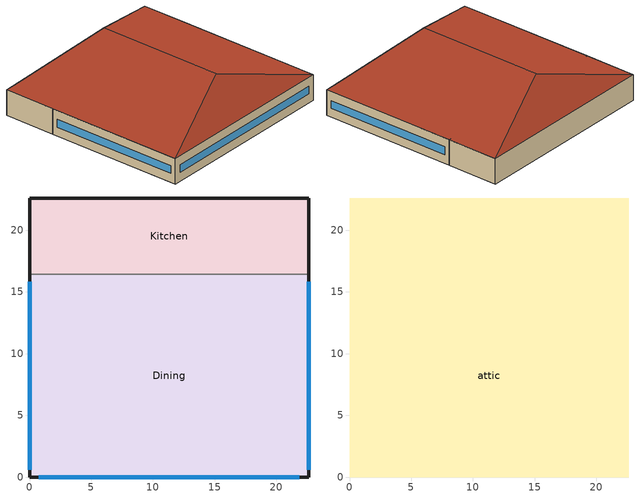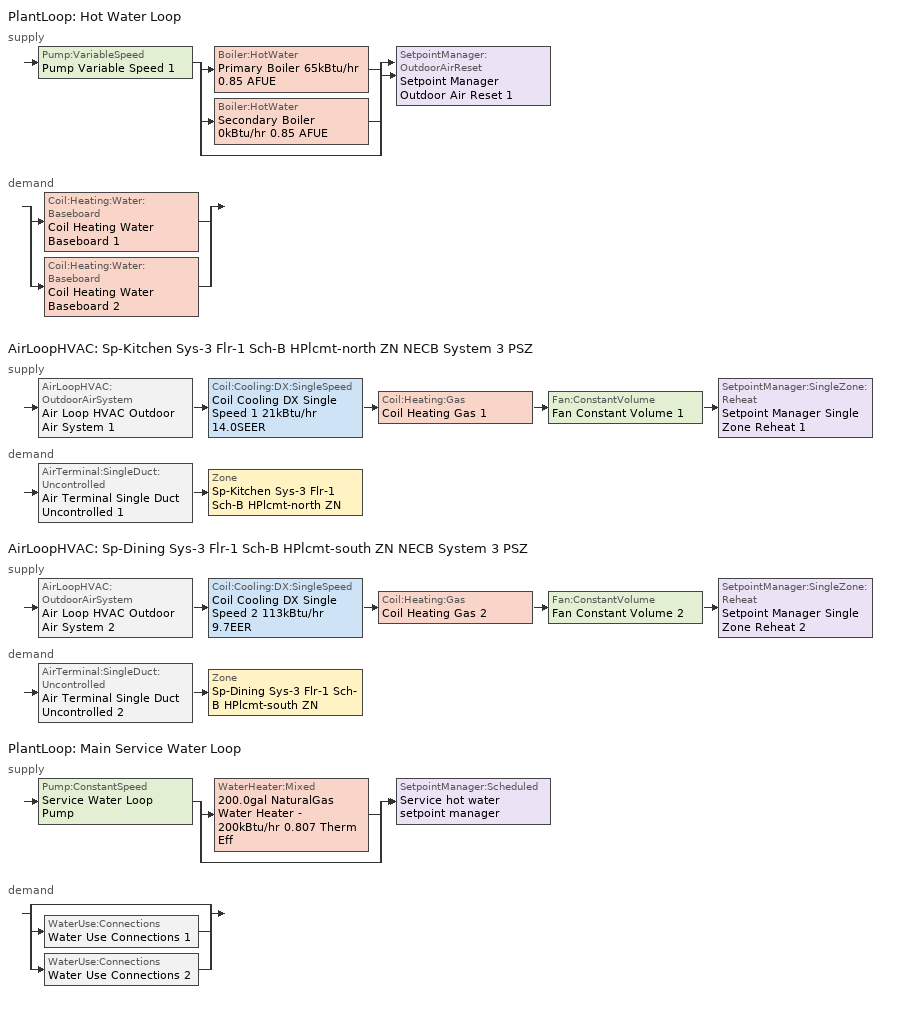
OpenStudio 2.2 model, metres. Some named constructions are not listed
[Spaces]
Kitchen
 floor ground: 22.61,22.61 22.61,16.44 0,16.44 0,22.61 z0
 wall outside: 22.61,16.44 22.61,22.61 0,22.61 0,16.44 z0:3.05
 wall to Dining: 0,16.44 22.61,16.44 z0:3.05
Dining
 floor ground: 22.61,16.44 22.61,0 0,0 0,16.44 z0
 wall outside: 0,16.44 0,0 22.61,0 22.61,16.44 z0:3.05
 window: 0,15.84 0,0.6 / 22.61,0.6 22.61,15.84 / 0.75,0 21.86,0 z1.07:1.98
attic
 floor to Dining: 22.61,16.44 22.61,0 0,0 0,16.44 z3.05
 floor to Kitchen: 22.61,22.61 22.61,16.44 0,16.44 0,22.61 z3.05
 roof outside: 11.3,18.84,6.82 22.61,22.61,3.05 0,22.61,3.05; 11.3,3.77,6.82 0,0,3.05 22.61,0,3.05; 11.3,18.84,6.82 0,22.61,3.05 0,0,3.05 11.3,3.77,6.82; 11.3,3.77,6.82 22.61,0,3.05 22.61,22.61,3.05 11.3,18.84,6.82
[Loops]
PlantLoop 'Hot Water Loop'
 supply: Pump:VariableSpeed 'Pump Variable Speed 1' > split
  | Boiler:HotWater 'Primary Boiler 65kBtu/hr 0.85 AFUE'
  | Boiler:HotWater 'Secondary Boiler 0kBtu/hr 0.85 AFUE'
  | bypass
  join > SetpointManager:OutdoorAirReset 'Setpoint Manager Outdoor Air Reset 1'
 demand: split
  | Coil:Heating:Water:Baseboard 'Coil Heating Water Baseboard 1'
  | Coil:Heating:Water:Baseboard 'Coil Heating Water Baseboard 2'
AirLoopHVAC 'Sp-Kitchen Sys-3 Flr-1 Sch-B HPlcmt-north ZN NECB System 3 PSZ'
 supply: AirLoopHVAC:OutdoorAirSystem 'Air Loop HVAC Outdoor Air System 1' > Coil:Cooling:DX:SingleSpeed 'Coil Cooling DX Single Speed 1 21kBtu/hr 14.0SEER' > Coil:Heating:Gas 'Coil Heating Gas 1' > Fan:ConstantVolume 'Fan Constant Volume 1' > SetpointManager:SingleZone:Reheat 'Setpoint Manager Single Zone Reheat 1'
 demand: AirTerminal:SingleDuct:Uncontrolled 'Air Terminal Single Duct Uncontrolled 1' > Zone 'Sp-Kitchen Sys-3 Flr-1 Sch-B HPlcmt-north ZN'
AirLoopHVAC 'Sp-Dining Sys-3 Flr-1 Sch-B HPlcmt-south ZN NECB System 3 PSZ'
 supply: AirLoopHVAC:OutdoorAirSystem 'Air Loop HVAC Outdoor Air System 2' > Coil:Cooling:DX:SingleSpeed 'Coil Cooling DX Single Speed 2 113kBtu/hr 9.7EER' > Coil:Heating:Gas 'Coil Heating Gas 2' > Fan:ConstantVolume 'Fan Constant Volume 2' > SetpointManager:SingleZone:Reheat 'Setpoint Manager Single Zone Reheat 2'
 demand: AirTerminal:SingleDuct:Uncontrolled 'Air Terminal Single Duct Uncontrolled 2' > Zone 'Sp-Dining Sys-3 Flr-1 Sch-B HPlcmt-south ZN'
PlantLoop 'Main Service Water Loop'
 supply: Pump:ConstantSpeed 'Service Water Loop Pump' > split
  | WaterHeater:Mixed '200.0gal NaturalGas Water Heater - 200kBtu/hr 0.807 Therm Eff'
  | bypass
  join > SetpointManager:Scheduled 'Service hot water setpoint manager'
 demand: split
  | bypass
  | WaterUse:Connections 'Water Use Connections 1'
  | WaterUse:Connections 'Water Use Connections 2'
[Site]
Ottawa Int'l_ON_CAN: Latitude {deg}=45.32; Longitude {deg}=-75.67; Time Zone {hr}=-5; Elevation {m}=114; Terrain=City
[Building]
NECB 2011-FullServiceRestaurant-NECB HDD Method-CAN_ON_Ottawa.716280_CWEC.epw created: 2017-07-20 12:23:03 +0000: North Axis {deg}=0; Default Construction Set=NECB 2011 - FullSrvRest - NECB HDD Method at climate 6 adj exterior wall insulation adj roof insulation; Standards Number of Stories=2; Standards Number of Above Ground Stories=2; Standards Building Type=FullServiceRestaurant
[Site:WaterMainsTemperature]
Calculation Method=Correlation; Annual Average Outdoor Air Temperature {C}=5.66667; Maximum Difference In Monthly Average Outdoor Air Temperatures {deltaC}=31.8
[Site:GroundTemperature:BuildingSurface]
19.527, 19.502, 19.536, 19.598, 20.002, 21.64, 22.225, 22.375, 21.449, 20.121, 19.802, 19.633
[SizingPeriod:DesignDay] Barometric Pressure {Pa}=99963; Sky Clearness=0; Rain Indicator=0; Snow Indicator=0; Day of Month=21; Daylight Saving Time Indicator=0; Humidity Indicating Type=Wetbulb; Dry-Bulb Temperature Range Modifier Type=DefaultMultipliers
Name | Maximum Dry-Bulb Temperature {C} | Daily Dry-Bulb Temperature Range {deltaC} | Humidity Indicating Conditions at Maximum Dry-Bulb | Wind Speed {m/s} | Wind Direction {deg} | Month | Day Type | Solar Model Indicator | ASHRAE Taub | ASHRAE Taud
Ottawa Int'l Ann Clg .4% Condns DB=>MWB | 30.6 | 10.1 | 21.6 | 4.3 | 220 | 7 | SummerDesignDay | ASHRAETau | 0.444 | 2.05
Ottawa Int'l Ann Clg .4% Condns WB=>MDB | 28.2 | 10.1 | 23.1 | 4.3 | 220 | 7 | SummerDesignDay | ASHRAETau | 0.444 | 2.05
Ottawa Int'l Ann Htg 99.6% Condns DB | -24.5 | 0 | -24.5 | 3.6 | 290 | 1 | WinterDesignDay | ASHRAEClearSky
[Material:NoMass]
CP02 CARPET PAD: Roughness=VeryRough; Thermal Resistance {m2-K/W}=0.21648; Thermal Absorptance=0.9; Solar Absorptance=0.7; Visible Absorptance=0.8
[Material]
Name | Roughness | Thickness {m} | Conductivity {W/m-K} | Density {kg/m3} | Specific Heat {J/kg-K} | Thermal Absorptance | Solar Absorptance | Visible Absorptance
100mm Normalweight concrete floor | MediumSmooth | 0.1016 | 2.31 | 2322 | 832
G01 13mm gypsum board | Smooth | 0.0127 | 0.16 | 800 | 1090 | 0.9 | 0.7 | 0.5
G05 25mm wood | MediumSmooth | 0.0254 | 0.15 | 608 | 1630 | 0.9 | 0.5 | 0.5
[Construction]
Typical Interior Floor: 100mm Normalweight concrete floor, CP02 CARPET PAD
Typical Interior Wall: G01 13mm gypsum board, G01 13mm gypsum board
Typical Interior Ceiling: CP02 CARPET PAD, 100mm Normalweight concrete floor
Typical Interior Window: Clear 3mm
Typical Interior Door; Typical Interior Partition: G05 25mm wood
Customized Fenestration: cond=0.220 tvis=0.220 tsol=0.232: Customized Fenestration:: cond=0.220 tvis=0.220 tsol=0.232
Customized Fenestration: cond=0.220 tvis=0.441 tsol=0.279: Customized Fenestration:: cond=0.220 tvis=0.441 tsol=0.279
Customized Fenestration: cond=0.220 tvis=0.294 tsol=0.332: Customized Fenestration:: cond=0.220 tvis=0.294 tsol=0.332
Customized Fenestration: cond=0.220 tvis=0.898 tsol=0.837: Customized Fenestration:: cond=0.220 tvis=0.898 tsol=0.837
[DefaultConstructionSet] Default Interior Surface Constructions=Default Surface Constructions 2; Default Ground Contact Surface Constructions=NECB 2011 - FullSrvRest - NECB HDD Method at climate 7; Default Exterior SubSurface Constructions=NECB 2011 - FullSrvRest - NECB HDD Method at climate 6; Default Interior SubSurface Constructions=Default Sub Surface Constructions 2; Interior Partition Construction=Typical Interior Partition
Name | Default Exterior Surface Constructions
NECB 2011 - FullSrvRest - NECB HDD Method at climate 6 | NECB 2011 - FullSrvRest - NECB HDD Method at climate 6
NECB 2011 - FullSrvRest - NECB HDD Method at climate 6 adj exterior wall insulation adj roof insulation | NECB 2011 - FullSrvRest - NECB HDD Method at climate 6 adj exterior wall insulation adj roof insulation
[DefaultSurfaceConstructions]
Name | Floor Construction | Wall Construction | Roof Ceiling Construction
Default Surface Constructions 2 | Typical Interior Floor | Typical Interior Wall | Typical Interior Ceiling
NECB 2011 - FullSrvRest - NECB HDD Method at climate 6 | Customized opaque construction {39ee90f0-b8df-4ad8-8df8-949642e33866} to conductance of 0.183 | Customized opaque construction {eb811202-313b-41aa-99c2-c7f14e6ca3be} to conductance of 0.247 | Customized opaque construction {2a8d20e6-d6ad-4b4c-a461-cf86cadce2eb} to conductance of 0.183
NECB 2011 - FullSrvRest - NECB HDD Method at climate 7 | Customized opaque construction {dc4836d9-0b4a-49fc-a924-232a1d4ceb76} to conductance of 0.757 | Customized opaque construction {dc4836d9-0b4a-49fc-a924-232a1d4ceb76} to conductance of 0.284 | Customized opaque construction {dc4836d9-0b4a-49fc-a924-232a1d4ceb76} to conductance of 0.284
NECB 2011 - FullSrvRest - NECB HDD Method at climate 6 adj exterior wall insulation adj roof insulation | Customized opaque construction {39ee90f0-b8df-4ad8-8df8-949642e33866} to conductance of 0.183 | Customized opaque construction {eb811202-313b-41aa-99c2-c7f14e6ca3be} to conductance of 0.247 adj exterior wall insulation | Customized opaque construction {2a8d20e6-d6ad-4b4c-a461-cf86cadce2eb} to conductance of 0.183 adj roof insulation
[DefaultSubSurfaceConstructions]
Name | Fixed Window Construction | Operable Window Construction | Door Construction | Glass Door Construction | Overhead Door Construction | Skylight Construction | Tubular Daylight Dome Construction | Tubular Daylight Diffuser Construction
Default Sub Surface Constructions 2 | Typical Interior Window | Typical Interior Window | Typical Interior Door
NECB 2011 - FullSrvRest - NECB HDD Method at climate 6 | Customized Fenestration: cond=0.220 tvis=0.220 tsol=0.232 | Customized Fenestration: cond=0.220 tvis=0.220 tsol=0.232 | Customized opaque construction {41167e7f-bf4a-4601-8365-cc8391ad0274} to conductance of 2.2 | Customized Fenestration: cond=0.220 tvis=0.441 tsol=0.279 | Customized opaque construction {a8e9bd27-dda5-4804-a5f1-9b432085b7dc} to conductance of 2.2 | Customized Fenestration: cond=0.220 tvis=0.294 tsol=0.332 | Customized Fenestration: cond=0.220 tvis=0.898 tsol=0.837 | Customized Fenestration: cond=0.220 tvis=0.898 tsol=0.837
[WindowMaterial:Glazing]
Clear 3mm: Optical Data Type=SpectralAverage; Thickness {m}=0.003; Solar Transmittance at Normal Incidence=0.837; Front Side Solar Reflectance at Normal Incidence=0.075; Back Side Solar Reflectance at Normal Incidence=0.075; Visible Transmittance at Normal Incidence=0.898; Front Side Visible Reflectance at Normal Incidence=0.081; Back Side Visible Reflectance at Normal Incidence=0.081; Infrared Transmittance at Normal Incidence=0; Front Side Infrared Hemispherical Emissivity=0.84; Back Side Infrared Hemispherical Emissivity=0.84; Conductivity {W/m-K}=0.9; Dirt Correction Factor for Solar and Visible Transmittance=1; Solar Diffusing=No
[WindowMaterial:SimpleGlazingSystem] U-Factor {W/m2-K}=2.2; Solar Heat Gain Coefficient=0.6; Visible Transmittance=0.21
Customized Fenestration:: cond=0.220 tvis=0.220 tsol=0.232; Customized Fenestration:: cond=0.220 tvis=0.441 tsol=0.279; Customized Fenestration:: cond=0.220 tvis=0.294 tsol=0.332; Customized Fenestration:: cond=0.220 tvis=0.898 tsol=0.837
[Space]
Name | Space Type | Building Story | Thermal Zone | Part of Total Floor Area
Kitchen | Space Function Food preparation | Building Story 1 | Sp-Kitchen Sys-3 Flr-1 Sch-B HPlcmt-north ZN | Yes
Dining | Space Function Dining - family space | Building Story 1 | Sp-Dining Sys-3 Flr-1 Sch-B HPlcmt-south ZN | Yes
attic | Space Function - undefined - | Building Story 2 | Sp-attic Sys-0 Flr-2 Sch-- undefined - HPlcmt-core ZN | No
[BuildingStory]
Name | Nominal Z Coordinate {m}
Building Story 1 | 0
Building Story 2 | 3.0488
[SpaceType] Standards Building Type=Space Function
Name | Default Schedule Set | Design Specification Outdoor Air Object | Standards Space Type
Space Function - undefined - | Space Function - undefined - Schedule Set | Space Function - undefined - Ventilation (100.0 percent reduction) | - undefined -
Space Function Dining - family space | Space Function Dining - family space Schedule Set | Space Function Dining - family space Ventilation (100.0 percent reduction) | Dining - family space
Space Function Food preparation | Space Function Food preparation Schedule Set | Space Function Food preparation Ventilation (100.0 percent reduction) | Food preparation
[DesignSpecification:OutdoorAir] Outdoor Air Flow per Person {m3/s-person}=0; Outdoor Air Flow Rate {m3/s}=0; Outdoor Air Flow Air Changes per Hour {1/hr}=0
Name | Outdoor Air Flow per Floor Area {m3/s-m2} | Outdoor Air Method
Space Function - undefined - Ventilation (100.0 percent reduction) | 0
Space Function Dining - family space Ventilation (100.0 percent reduction) | 0 | Sum
Space Function Food preparation Ventilation (100.0 percent reduction) | 0.0013716 | Sum
[DefaultScheduleSet] Infiltration Schedule=Always On
Name | Number of People Schedule | People Activity Level Schedule | Lighting Schedule | Electric Equipment Schedule
Space Function - undefined - Schedule Set
Space Function Dining - family space Schedule Set; Space Function Food preparation Schedule Set | NECB-B-Occupancy | NECB-Activity | NECB-B-Lighting | NECB-B-Electric-Equipment
[ThermostatSetpoint:DualSetpoint]
Name | Heating Setpoint Temperature Schedule | Cooling Setpoint Temperature Schedule
Space Function - undefined - Thermostat 2
Space Function Food preparation Thermostat 2; Space Function Dining - family space Thermostat 2 | NECB-B-Thermostat Setpoint-Heating | NECB-B-Thermostat Setpoint-Cooling
[People:Definition] Number of People Calculation Method=People/Area; Fraction Radiant=0.3
Name | People per Space Floor Area {person/m2}
Space Function Dining - family space People Definition | 0.0999967
Space Function Food preparation People Definition | 0.0500522
[People] Work Efficiency Schedule=Work Efficiency Schedule; Clothing Insulation Schedule=Clothing Schedule; Air Velocity Schedule=Air Velocity Schedule
Name | People Definition | Space or SpaceType
Space Function Dining - family space People | Space Function Dining - family space People Definition | Space Function Dining - family space
Space Function Food preparation People | Space Function Food preparation People Definition | Space Function Food preparation
[Lights:Definition] Design Level Calculation Method=Watts/Area; Fraction Radiant=0.5; Fraction Visible=0.2
Name | Watts per Space Floor Area {W/m2}
Space Function Dining - family space Lights Definition - 40.0 percent reduction | 5.75995
Space Function Food preparation Lights Definition - 40.0 percent reduction | 6.41995
[Lights]
Name | Lights Definition | Space or SpaceType
Space Function Dining - family space Lights 40.0 percent reduction | Space Function Dining - family space Lights Definition - 40.0 percent reduction | Space Function Dining - family space
Space Function Food preparation Lights 40.0 percent reduction | Space Function Food preparation Lights Definition - 40.0 percent reduction | Space Function Food preparation
[ElectricEquipment:Definition] Design Level Calculation Method=Watts/Area; Watts per Space Floor Area {W/m2}=0; Fraction Radiant=0.5
Space Function Dining - family space Elec Equip Definition - 100.0 percent reduction; Space Function Food preparation Elec Equip Definition - 100.0 percent reduction
[ElectricEquipment]
Name | Electric Equipment Definition | Space or SpaceType
Space Function Dining - family space Elec Equip 100.0 percent reduction | Space Function Dining - family space Elec Equip Definition - 100.0 percent reduction | Space Function Dining - family space
Space Function Food preparation Elec Equip 100.0 percent reduction | Space Function Food preparation Elec Equip Definition - 100.0 percent reduction | Space Function Food preparation
[SpaceInfiltration:DesignFlowRate] Schedule=Always On Discrete; Design Flow Rate Calculation Method=Flow/ExteriorArea; Flow per Exterior Surface Area {m3/s-m2}=5e-05; Constant Term Coefficient=1; Temperature Term Coefficient=0; Velocity Term Coefficient=0; Velocity Squared Term Coefficient=0
Name | Space or SpaceType
attic Infiltration 80.0 percent reduction | attic
Dining Infiltration 80.0 percent reduction | Dining
Kitchen Infiltration 80.0 percent reduction | Kitchen
[ThermalZone] Use Ideal Air Loads=No
Name | Thermostat
Sp-attic Sys-0 Flr-2 Sch-- undefined - HPlcmt-core ZN | Space Function - undefined - Thermostat 2
Sp-Kitchen Sys-3 Flr-1 Sch-B HPlcmt-north ZN | Space Function Food preparation Thermostat 2
Sp-Dining Sys-3 Flr-1 Sch-B HPlcmt-south ZN | Space Function Dining - family space Thermostat 2
[Sizing:Zone] Zone Cooling Design Supply Air Temperature Input Method=SupplyAirTemperature; Zone Cooling Design Supply Air Temperature Difference {deltaC}=11.11; Zone Heating Design Supply Air Temperature Input Method=SupplyAirTemperature; Zone Heating Design Supply Air Temperature Difference {deltaC}=11.11; Zone Cooling Design Supply Air Humidity Ratio {kg-H2O/kg-air}=0.0085; Zone Heating Design Supply Air Humidity Ratio {kg-H2O/kg-air}=0.008; Cooling Design Air Flow Method=DesignDay; Heating Design Air Flow Method=DesignDay; Account for Dedicated Outdoor Air System=No; Dedicated Outdoor Air System Control Strategy=NeutralSupplyAir; Dedicated Outdoor Air Low Setpoint Temperature for Design {C}=autosize; Dedicated Outdoor Air High Setpoint Temperature for Design {C}=autosize
Name | Zone Cooling Design Supply Air Temperature {C} | Zone Heating Design Supply Air Temperature {C} | Zone Heating Sizing Factor | Zone Cooling Sizing Factor
Sp-attic Sys-0 Flr-2 Sch-- undefined - HPlcmt-core ZN | 14 | 40
Sp-Kitchen Sys-3 Flr-1 Sch-B HPlcmt-north ZN; Sp-Dining Sys-3 Flr-1 Sch-B HPlcmt-south ZN | 13 | 43 | 1.3 | 1.1
[Zone equipment]
Sp-Kitchen Sys-3 Flr-1 Sch-B HPlcmt-north ZN: Air Terminal Single Duct Uncontrolled 1, Zone HVAC Baseboard Convective Water 1
Sp-Dining Sys-3 Flr-1 Sch-B HPlcmt-south ZN: Air Terminal Single Duct Uncontrolled 2, Zone HVAC Baseboard Convective Water 2
[PlantLoop] Glycol Concentration=0; Plant Loop Volume {m3}=Autocalculate; Load Distribution Scheme=Optimal
Name | Fluid Type | Maximum Loop Temperature {C} | Minimum Loop Temperature {C}
Hot Water Loop | Water
Main Service Water Loop |  | 60 | 10
[Sizing:Plant] Loop Type=Heating; Sizing Option=NonCoincident; Zone Timesteps in Averaging Window=1; Coincident Sizing Factor Mode=None
Name | Design Loop Exit Temperature {C} | Loop Design Temperature Difference {deltaC}
Hot Water Loop | 82 | 16
Main Service Water Loop | 60 | 5
[Pump:VariableSpeed]
Pump Variable Speed 1: Motor Efficiency=0.855; Pump Control Type=Intermittent
[Boiler:HotWater] Fuel Type=NaturalGas; Nominal Thermal Efficiency=0.85; Water Outlet Upper Temperature Limit {C}=99; Boiler Flow Mode=ConstantFlow; Parasitic Electric Load {W}=0; Sizing Factor=1
Name | Nominal Capacity {W} | Normalized Boiler Efficiency Curve
Primary Boiler 65kBtu/hr 0.85 AFUE | 18964 | BOILER-EFFFPLR-NECB2011
Secondary Boiler 0kBtu/hr 0.85 AFUE | 0.001 | BOILER-EFFFPLR-NECB2011 1
[SetpointManager:OutdoorAirReset]
Setpoint Manager Outdoor Air Reset 1: Control Variable=Temperature; Setpoint at Outdoor Low Temperature {C}=82; Outdoor Low Temperature {C}=-16; Setpoint at Outdoor High Temperature {C}=60; Outdoor High Temperature {C}=0
[AirLoopHVAC] Design Supply Air Flow Rate {m3/s}=AutoSize
Name | Availability Schedule | Availability Manager
Sp-Kitchen Sys-3 Flr-1 Sch-B HPlcmt-north ZN NECB System 3 PSZ | Always On Discrete
Sp-Dining Sys-3 Flr-1 Sch-B HPlcmt-south ZN NECB System 3 PSZ | Sp-Dining Sys-3 Flr-1 Sch-B HPlcmt-south ZN NECB System 3 PSZ Occ Sch | Availability Manager Night Cycle 1
[Sizing:System] Type of Load to Size On=Sensible; Design Outdoor Air Flow Rate {m3/s}=Autosize; Minimum System Air Flow Ratio=1; Preheat Design Temperature {C}=7; Preheat Design Humidity Ratio {kg-H2O/kg-Air}=0.008; Precool Design Temperature {C}=13; Precool Design Humidity Ratio {kg-H2O/kg-Air}=0.008; Central Cooling Design Supply Air Temperature {C}=13; Central Heating Design Supply Air Temperature {C}=43; Sizing Option=NonCoincident; 100% Outdoor Air in Cooling=No; 100% Outdoor Air in Heating=No; Central Cooling Design Supply Air Humidity Ratio {kg-H2O/kg-Air}=0.0085; Central Heating Design Supply Air Humidity Ratio {kg-H2O/kg-Air}=0.008; Cooling Design Air Flow Method=DesignDay; Cooling Design Air Flow Rate {m3/s}=0; Heating Design Air Flow Method=DesignDay; Heating Design Air Flow Rate {m3/s}=0; System Outdoor Air Method=ZoneSum; Zone Maximum Outdoor Air Fraction=1; Cooling Supply Air Flow Rate Per Floor Area {m3/s-m2}=0.00996765; Cooling Fraction of Autosized Cooling Supply Air Flow Rate=1; Cooling Supply Air Flow Rate Per Unit Cooling Capacity {m3/s-W}=3.94755e-05; Heating Supply Air Flow Rate Per Floor Area {m3/s-m2}=0.00996765; Heating Fraction of Autosized Heating Supply Air Flow Rate=1; Heating Fraction of Autosized Cooling Supply Air Flow Rate=1; Heating Supply Air Flow Rate Per Unit Heating Capacity {m3/s-W}=3.15882e-05; Cooling Design Capacity Method=CoolingDesignCapacity; Cooling Design Capacity {W}=autosize; Cooling Design Capacity Per Floor Area {W/m2}=234.7; Fraction of Autosized Cooling Design Capacity=1; Heating Design Capacity Method=HeatingDesignCapacity; Heating Design Capacity {W}=autosize; Heating Design Capacity Per Floor Area {W/m2}=157; Fraction of Autosized Heating Design Capacity=1; Central Cooling Capacity Control Method=OnOff
Sp-Kitchen Sys-3 Flr-1 Sch-B HPlcmt-north ZN NECB System 3 PSZ; Sp-Dining Sys-3 Flr-1 Sch-B HPlcmt-south ZN NECB System 3 PSZ
[Fan:ConstantVolume] Availability Schedule=Always On Discrete; Fan Efficiency=0.39975; Pressure Rise {Pa}=640; Maximum Flow Rate {m3/s}=AutoSize; Motor Efficiency=0.615
Fan Constant Volume 1; Fan Constant Volume 2
[Coil:Heating:Gas] Availability Schedule=Always On Discrete; Gas Burner Efficiency=0.8; Nominal Capacity {W}=AutoSize; Parasitic Electric Load {W}=0; Parasitic Gas Load {W}=0
Coil Heating Gas 1; Coil Heating Gas 2
[Coil:Cooling:DX:SingleSpeed] Availability Schedule=Always On Discrete; Rated Total Cooling Capacity {W}=autosize; Rated Sensible Heat Ratio=autosize; Rated Air Flow Rate {m3/s}=autosize; Rated Evaporator Fan Power Per Volume Flow Rate {W/(m3/s)}=773.3; Condenser Type=AirCooled; Evaporative Condenser Effectiveness=0; Evaporative Condenser Air Flow Rate {m3/s}=Autosize; Evaporative Condenser Pump Rated Power Consumption {W}=Autosize; Crankcase Heater Capacity {W}=0; Maximum Outdoor Dry-Bulb Temperature for Crankcase Heater Operation {C}=0; Basin Heater Capacity {W/K}=0; Basin Heater Setpoint Temperature {C}=10
Name | Rated COP {W/W} | Total Cooling Capacity Function of Temperature Curve | Total Cooling Capacity Function of Flow Fraction Curve | Energy Input Ratio Function of Temperature Curve | Energy Input Ratio Function of Flow Fraction Curve | Part Load Fraction Correlation Curve
Coil Cooling DX Single Speed 1 21kBtu/hr 14.0SEER | 3.8248 | DXCOOL-NECB2011-REF-CAPFT | DXCOOL-NECB2011-REF-CAPFFLOW | DXCOOL-NECB2011-REF-COOLEIRFT | DXCOOL-NECB2011-REF-COOLEIRFFLOW | DXCOOL-NECB2011-REF-COOLPLFFPLR
Coil Cooling DX Single Speed 2 113kBtu/hr 9.7EER | 3.36439 | DXCOOL-NECB2011-REF-CAPFT 1 | DXCOOL-NECB2011-REF-CAPFFLOW 1 | DXCOOL-NECB2011-REF-COOLEIRFT 1 | DXCOOL-NECB2011-REF-COOLEIRFFLOW 1 | DXCOOL-NECB2011-REF-COOLPLFFPLR 1
[Controller:OutdoorAir] Minimum Outdoor Air Flow Rate {m3/s}=0; Maximum Outdoor Air Flow Rate {m3/s}=Autosize; Economizer Control Action Type=ModulateFlow; Lockout Type=NoLockout; Minimum Limit Type=FixedMinimum; High Humidity Control=No; Heat Recovery Bypass Control Type=BypassWhenWithinEconomizerLimits
Name | Economizer Control Type | Economizer Maximum Limit Dry-Bulb Temperature {C} | Economizer Maximum Limit Enthalpy {J/kg} | Economizer Minimum Limit Dry-Bulb Temperature {C} | Minimum Outdoor Air Schedule | Controller Mechanical Ventilation
Controller Outdoor Air 1 | NoEconomizer | 28 | 64000 | -100 | Always On Discrete | Controller Mechanical Ventilation 1
Controller Outdoor Air 2 | DifferentialEnthalpy |  |  |  | Sp-Dining Sys-3 Flr-1 Sch-B HPlcmt-south ZN NECB System 3 PSZ Occ Sch | Controller Mechanical Ventilation 2
[Controller:MechanicalVentilation] Availability Schedule=Always On Discrete; System Outdoor Air Method=ZoneSum
Controller Mechanical Ventilation 1; Controller Mechanical Ventilation 2
[AirLoopHVAC:OutdoorAirSystem]
Name | Controller
Air Loop HVAC Outdoor Air System 1 | Controller Outdoor Air 1
Air Loop HVAC Outdoor Air System 2 | Controller Outdoor Air 2
[SetpointManager:SingleZone:Reheat] Minimum Supply Air Temperature {C}=13; Maximum Supply Air Temperature {C}=43
Name | Control Zone
Setpoint Manager Single Zone Reheat 1 | Sp-Kitchen Sys-3 Flr-1 Sch-B HPlcmt-north ZN
Setpoint Manager Single Zone Reheat 2 | Sp-Dining Sys-3 Flr-1 Sch-B HPlcmt-south ZN
[AirTerminal:SingleDuct:Uncontrolled] Availability Schedule=Always On Discrete; Maximum Air Flow Rate {m3/s}=AutoSize
Air Terminal Single Duct Uncontrolled 1; Air Terminal Single Duct Uncontrolled 2
[Coil:Heating:Water:Baseboard] Heating Design Capacity Method=HeatingDesignCapacity; Heating Design Capacity {W}=autosize; Heating Design Capacity Per Floor Area {W/m2}=0; Fraction of Autosized Heating Design Capacity=0.8
Coil Heating Water Baseboard 1; Coil Heating Water Baseboard 2
[ZoneHVAC:Baseboard:Convective:Water] Availability Schedule=Always On Discrete
Name | Heating Coil
Zone HVAC Baseboard Convective Water 1 | Coil Heating Water Baseboard 1
Zone HVAC Baseboard Convective Water 2 | Coil Heating Water Baseboard 2
[SetpointManager:Scheduled]
Service hot water setpoint manager: Control Variable=Temperature; Schedule=Service Water Loop Temp - 140F
[Pump:ConstantSpeed]
Service Water Loop Pump: Rated Flow Rate {m3/s}=autosize; Rated Pump Head {Pa}=29891; Rated Power Consumption {W}=autosize; Motor Efficiency=0.7; Fraction of Motor Inefficiencies to Fluid Stream=0; Pump Control Type=Intermittent
[WaterHeater:Mixed]
200.0gal NaturalGas Water Heater - 200kBtu/hr 0.807 Therm Eff: Tank Volume {m3}=0.757082; Setpoint Temperature Schedule=Service Water Loop Temp - 140F; Deadband Temperature Difference {deltaC}=2; Maximum Temperature Limit {C}=82.2222; Heater Control Type=Cycle; Heater Maximum Capacity {W}=58614.2; Heater Fuel Type=NaturalGas; Heater Thermal Efficiency=0.807223; Part Load Factor Curve=SWH-EFFFPLR-NECB2011; Off Cycle Parasitic Fuel Consumption Rate {W}=20; Off Cycle Parasitic Fuel Type=NaturalGas; Off Cycle Parasitic Heat Fraction to Tank=0.8; On Cycle Parasitic Fuel Type=NaturalGas; On Cycle Parasitic Heat Fraction to Tank=0; Ambient Temperature Indicator=Schedule; Ambient Temperature Schedule=Water Heater Ambient Temp Schedule - 70F; Off Cycle Loss Coefficient to Ambient Temperature {W/K}=10.886; On Cycle Loss Coefficient to Ambient Temperature {W/K}=10.886; Use Side Effectiveness=1; Source Side Effectiveness=1; Use Side Design Flow Rate {m3/s}=autosize; Source Side Design Flow Rate {m3/s}=autosize; Indirect Water Heating Recovery Time {hr}=1.5
[WaterUse:Connections]
Name | Water Use Equipment Name 1
Water Use Connections 1 | Dining Service Water Use 0.38gal/min
Water Use Connections 2 | Kitchen Service Water Use 0.07gal/min
[WaterUse:Equipment:Definition]
Name | Peak Flow Rate {m3/s} | Target Temperature Schedule | Sensible Fraction Schedule | Latent Fraction Schedule
Dining Service Water Use Def 0.38gal/min | 2.39515e-05 | Schedule Ruleset 5 | Schedule Ruleset 3 | Schedule Ruleset 4
Kitchen Service Water Use Def 0.07gal/min | 4.49574e-06 | Schedule Ruleset 8 | Schedule Ruleset 6 | Schedule Ruleset 7
[WaterUse:Equipment] Flow Rate Fraction Schedule=NECB-B-Service Water Heating
Name | Water Use Equipment Definition | Space
Dining Service Water Use 0.38gal/min | Dining Service Water Use Def 0.38gal/min | Dining
Kitchen Service Water Use 0.07gal/min | Kitchen Service Water Use Def 0.07gal/min | Kitchen
[AvailabilityManager:NightCycle]
Availability Manager Night Cycle 1: Control Type=CycleOnAny; Thermostat Tolerance {deltaC}=1; Cycling Run Time {s}=3600
[Schedule:Ruleset]
Always On: Default Day Schedule=Always On Default
Clothing Schedule: Default Day Schedule=Clothing Schedule Default Winter Clothes
Air Velocity Schedule: Default Day Schedule=Air Velocity Schedule Default
Work Efficiency Schedule: Default Day Schedule=Work Efficiency Schedule Default
NECB-B-Occupancy: Default Day Schedule=NECB-B-Occupancy Default
NECB-Activity: Default Day Schedule=NECB-Activity Default; Summer Design Day Schedule=NECB-Activity Summer Design Day; Winter Design Day Schedule=NECB-Activity Winter Design Day
NECB-B-Lighting: Default Day Schedule=NECB-B-Lighting Default
NECB-B-Electric-Equipment: Default Day Schedule=NECB-B-Electric-Equipment Default
NECB-B-Thermostat Setpoint-Heating: Default Day Schedule=NECB-B-Thermostat Setpoint-Heating Default
NECB-B-Thermostat Setpoint-Cooling: Default Day Schedule=NECB-B-Thermostat Setpoint-Cooling Default
Service Water Loop Temp - 140F: Default Day Schedule=Service Water Loop Temp - 140F Default
Water Heater Ambient Temp Schedule - 70F: Default Day Schedule=Water Heater Ambient Temp Schedule - 70F Default
Schedule Ruleset 3: Default Day Schedule=Schedule Day 5
Schedule Ruleset 4: Default Day Schedule=Schedule Day 6
Schedule Ruleset 5: Default Day Schedule=Schedule Day 7
NECB-B-Service Water Heating: Default Day Schedule=NECB-B-Service Water Heating Default
Schedule Ruleset 6: Default Day Schedule=Schedule Day 8
Schedule Ruleset 7: Default Day Schedule=Schedule Day 9
Schedule Ruleset 8: Default Day Schedule=Schedule Day 10
Sp-Dining Sys-3 Flr-1 Sch-B HPlcmt-south ZN NECB System 3 PSZ Occ Sch: Default Day Schedule=Sp-Dining Sys-3 Flr-1 Sch-B HPlcmt-south ZN NECB System 3 PSZ Occ Sch Default; Summer Design Day Schedule=Sp-Dining Sys-3 Flr-1 Sch-B HPlcmt-south ZN NECB System 3 PSZ Occ Sch Summer Design Day; Winter Design Day Schedule=Sp-Dining Sys-3 Flr-1 Sch-B HPlcmt-south ZN NECB System 3 PSZ Occ Sch Winter Design Day
[Schedule:Day]
Always On Default; Clothing Schedule Default Winter Clothes; Sp-Dining Sys-3 Flr-1 Sch-B HPlcmt-south ZN NECB System 3 PSZ Occ Sch Default; Sp-Dining Sys-3 Flr-1 Sch-B HPlcmt-south ZN NECB System 3 PSZ Occ Sch Winter Design Day; Sp-Dining Sys-3 Flr-1 Sch-B HPlcmt-south ZN NECB System 3 PSZ Occ Sch Summer Design Day: 24, 0, 1
Clothing Schedule Summer Clothes: 24, 0, 0.5
Air Velocity Schedule Default; Schedule Day 5; Schedule Day 8: 24, 0, 0.2
Work Efficiency Schedule Default: 24, 0, 0
NECB-B-Occupancy Default; NECB-B-Occupancy Default|Wkdy Day: 1, 0, 0.3, 2, 0, 0.1, 9, 0, 0, 10, 0, 0.1, 11, 0, 0.2, 12, 0, 0.5, 13, 0, 0.9, 14, 0, 0.8, 15, 0, 0.5, 17, 0, 0.2, 18, 0, 0.3, 19, 0, 0.6, 22, 0, 0.9, 23, 0, 0.6, 24, 0, 0.4
NECB-B-Occupancy Sat Day: 1, 0, 0.5, 2, 0, 0.3, 9, 0, 0, 10, 0, 0.1, 11, 0, 0.2, 12, 0, 0.5, 13, 0, 0.9, 14, 0, 0.8, 15, 0, 0.5, 17, 0, 0.2, 18, 0, 0.3, 19, 0, 0.6, 22, 0, 0.9, 24, 0, 0.6
NECB-B-Occupancy Sun|Hol Day: 1, 0, 0.1, 2, 0, 0.3, 10, 0, 0, 11, 0, 0.1, 12, 0, 0.4, 14, 0, 0.5, 15, 0, 0.4, 18, 0, 0.2, 19, 0, 0.5, 21, 0, 0.7, 22, 0, 0.5, 23, 0, 0.3, 24, 0, 0.1
NECB-Activity Default; NECB-Activity Winter Design Day; NECB-Activity Summer Design Day: 24, 0, 130
NECB-B-Lighting Default; NECB-B-Lighting Default|Wkdy Day; NECB-B-Lighting Sat Day; NECB-B-Electric-Equipment Default; NECB-B-Electric-Equipment Default|Wkdy Day; NECB-B-Electric-Equipment Sat Day: 1, 0, 0.9, 2, 0, 0.5, 9, 0, 0.1, 10, 0, 0.5, 11, 0, 0.7, 24, 0, 0.9
NECB-B-Lighting Sun|Hol Day; NECB-B-Electric-Equipment Sun|Hol Day: 2, 0, 0.5, 10, 0, 0.1, 11, 0, 0.5, 23, 0, 0.9, 24, 0, 0.5
NECB-B-Thermostat Setpoint-Heating Default; NECB-B-Thermostat Setpoint-Heating Default|Wkdy Day; NECB-B-Thermostat Setpoint-Heating Sat Day: 2, 0, 22, 8, 0, 18, 9, 0, 20, 24, 0, 22
NECB-B-Thermostat Setpoint-Heating Sun|Hol Day: 1, 0, 18, 2, 0, 22, 9, 0, 18, 10, 0, 20, 23, 0, 22, 24, 0, 18
NECB-B-Thermostat Setpoint-Cooling Default; NECB-B-Thermostat Setpoint-Cooling Default|Wkdy Day; NECB-B-Thermostat Setpoint-Cooling Sat Day: 1, 0, 24, 8, 0, 35, 24, 0, 24
NECB-B-Thermostat Setpoint-Cooling Sun|Hol Day: 9, 0, 35, 23, 0, 24, 24, 0, 35
Service Water Loop Temp - 140F Default; Schedule Day 7; Schedule Day 10: 24, 0, 60
Water Heater Ambient Temp Schedule - 70F Default: 24, 0, 21.1111
Schedule Day 6; Schedule Day 9: 24, 0, 0.05
NECB-B-Service Water Heating Default; NECB-B-Service Water Heating Default|Wkdy Day: 1, 0, 0.6, 2, 0, 0.5, 9, 0, 0.05, 11, 0, 0.7, 12, 0, 0.4, 13, 0, 0.5, 15, 0, 0.6, 16, 0, 0.4, 18, 0, 0.3, 19, 0, 0.4, 20, 0, 0.5, 22, 0, 0.8, 24, 0, 0.9
NECB-B-Service Water Heating Sat Day: 1, 0, 0.7, 2, 0, 0.6, 9, 0, 0.05, 11, 0, 0.7, 12, 0, 0.4, 13, 0, 0.5, 15, 0, 0.6, 16, 0, 0.4, 18, 0, 0.3, 19, 0, 0.4, 20, 0, 0.5, 22, 0, 0.8, 24, 0, 0.9
NECB-B-Service Water Heating Sun|Hol Day: 1, 0, 0.5, 2, 0, 0.6, 9, 0, 0.05, 11, 0, 0.7, 12, 0, 0.4, 13, 0, 0.5, 15, 0, 0.6, 16, 0, 0.4, 18, 0, 0.3, 19, 0, 0.4, 20, 0, 0.5, 22, 0, 0.8, 24, 0, 0.5
Sp-Dining Sys-3 Flr-1 Sch-B HPlcmt-south ZN NECB System 3 PSZ Occ Sch Monday; Sp-Dining Sys-3 Flr-1 Sch-B HPlcmt-south ZN NECB System 3 PSZ Occ Sch Tuesday; Sp-Dining Sys-3 Flr-1 Sch-B HPlcmt-south ZN NECB System 3 PSZ Occ Sch Wednesday; Sp-Dining Sys-3 Flr-1 Sch-B HPlcmt-south ZN NECB System 3 PSZ Occ Sch Thursday; Sp-Dining Sys-3 Flr-1 Sch-B HPlcmt-south ZN NECB System 3 PSZ Occ Sch Friday: 1, 0, 1, 10, 0, 0, 24, 0, 1
Sp-Dining Sys-3 Flr-1 Sch-B HPlcmt-south ZN NECB System 3 PSZ Occ Sch Saturday: 2, 0, 1, 10, 0, 0, 24, 0, 1
Sp-Dining Sys-3 Flr-1 Sch-B HPlcmt-south ZN NECB System 3 PSZ Occ Sch Sunday: 1, 0, 0, 2, 0, 1, 11, 0, 0, 23, 0, 1, 24, 0, 0
[Schedule:Rule] Date Specification Type=DateRange; Start Day=1
Name | Schedule Ruleset | Rule Order | Day Schedule | Start Month | End Month | End Day | Apply Monday | Apply Tuesday | Apply Wednesday | Apply Thursday | Apply Friday | Apply Saturday | Apply Sunday
Schedule Rule 1 | Clothing Schedule | 0 | Clothing Schedule Summer Clothes | 5 | 9 | 30
Schedule Rule 2 | NECB-B-Occupancy | 2 | NECB-B-Occupancy Default|Wkdy Day | 1 | 12 | 31 | Yes | Yes | Yes | Yes | Yes
Schedule Rule 3 | NECB-B-Occupancy | 1 | NECB-B-Occupancy Sat Day | 1 | 12 | 31 |  |  |  |  |  | Yes
Schedule Rule 4 | NECB-B-Occupancy | 0 | NECB-B-Occupancy Sun|Hol Day | 1 | 12 | 31 |  |  |  |  |  |  | Yes
Schedule Rule 5 | NECB-B-Lighting | 2 | NECB-B-Lighting Default|Wkdy Day | 1 | 12 | 31 | Yes | Yes | Yes | Yes | Yes
Schedule Rule 6 | NECB-B-Lighting | 1 | NECB-B-Lighting Sat Day | 1 | 12 | 31 |  |  |  |  |  | Yes
Schedule Rule 7 | NECB-B-Lighting | 0 | NECB-B-Lighting Sun|Hol Day | 1 | 12 | 31 |  |  |  |  |  |  | Yes
Schedule Rule 8 | NECB-B-Electric-Equipment | 2 | NECB-B-Electric-Equipment Default|Wkdy Day | 1 | 12 | 31 | Yes | Yes | Yes | Yes | Yes
Schedule Rule 9 | NECB-B-Electric-Equipment | 1 | NECB-B-Electric-Equipment Sat Day | 1 | 12 | 31 |  |  |  |  |  | Yes
Schedule Rule 10 | NECB-B-Electric-Equipment | 0 | NECB-B-Electric-Equipment Sun|Hol Day | 1 | 12 | 31 |  |  |  |  |  |  | Yes
Schedule Rule 11 | NECB-B-Thermostat Setpoint-Heating | 2 | NECB-B-Thermostat Setpoint-Heating Default|Wkdy Day | 1 | 12 | 31 | Yes | Yes | Yes | Yes | Yes
Schedule Rule 12 | NECB-B-Thermostat Setpoint-Heating | 1 | NECB-B-Thermostat Setpoint-Heating Sat Day | 1 | 12 | 31 |  |  |  |  |  | Yes
Schedule Rule 13 | NECB-B-Thermostat Setpoint-Heating | 0 | NECB-B-Thermostat Setpoint-Heating Sun|Hol Day | 1 | 12 | 31 |  |  |  |  |  |  | Yes
Schedule Rule 14 | NECB-B-Thermostat Setpoint-Cooling | 2 | NECB-B-Thermostat Setpoint-Cooling Default|Wkdy Day | 1 | 12 | 31 | Yes | Yes | Yes | Yes | Yes
Schedule Rule 15 | NECB-B-Thermostat Setpoint-Cooling | 1 | NECB-B-Thermostat Setpoint-Cooling Sat Day | 1 | 12 | 31 |  |  |  |  |  | Yes
Schedule Rule 16 | NECB-B-Thermostat Setpoint-Cooling | 0 | NECB-B-Thermostat Setpoint-Cooling Sun|Hol Day | 1 | 12 | 31 |  |  |  |  |  |  | Yes
Schedule Rule 17 | NECB-B-Service Water Heating | 2 | NECB-B-Service Water Heating Default|Wkdy Day | 1 | 12 | 31 | Yes | Yes | Yes | Yes | Yes
Schedule Rule 18 | NECB-B-Service Water Heating | 1 | NECB-B-Service Water Heating Sat Day | 1 | 12 | 31 |  |  |  |  |  | Yes
Schedule Rule 19 | NECB-B-Service Water Heating | 0 | NECB-B-Service Water Heating Sun|Hol Day | 1 | 12 | 31 |  |  |  |  |  |  | Yes
Sp-Dining Sys-3 Flr-1 Sch-B HPlcmt-south ZN NECB System 3 PSZ Occ Sch Monday Rule | Sp-Dining Sys-3 Flr-1 Sch-B HPlcmt-south ZN NECB System 3 PSZ Occ Sch | 6 | Sp-Dining Sys-3 Flr-1 Sch-B HPlcmt-south ZN NECB System 3 PSZ Occ Sch Monday | 1 | 12 | 25 | Yes
Sp-Dining Sys-3 Flr-1 Sch-B HPlcmt-south ZN NECB System 3 PSZ Occ Sch Tuesday Rule | Sp-Dining Sys-3 Flr-1 Sch-B HPlcmt-south ZN NECB System 3 PSZ Occ Sch | 5 | Sp-Dining Sys-3 Flr-1 Sch-B HPlcmt-south ZN NECB System 3 PSZ Occ Sch Tuesday | 1 | 12 | 26 |  | Yes
Sp-Dining Sys-3 Flr-1 Sch-B HPlcmt-south ZN NECB System 3 PSZ Occ Sch Wednesday Rule | Sp-Dining Sys-3 Flr-1 Sch-B HPlcmt-south ZN NECB System 3 PSZ Occ Sch | 4 | Sp-Dining Sys-3 Flr-1 Sch-B HPlcmt-south ZN NECB System 3 PSZ Occ Sch Wednesday | 1 | 12 | 27 |  |  | Yes
Sp-Dining Sys-3 Flr-1 Sch-B HPlcmt-south ZN NECB System 3 PSZ Occ Sch Thursday Rule | Sp-Dining Sys-3 Flr-1 Sch-B HPlcmt-south ZN NECB System 3 PSZ Occ Sch | 3 | Sp-Dining Sys-3 Flr-1 Sch-B HPlcmt-south ZN NECB System 3 PSZ Occ Sch Thursday | 1 | 12 | 28 |  |  |  | Yes
Sp-Dining Sys-3 Flr-1 Sch-B HPlcmt-south ZN NECB System 3 PSZ Occ Sch Friday Rule | Sp-Dining Sys-3 Flr-1 Sch-B HPlcmt-south ZN NECB System 3 PSZ Occ Sch | 2 | Sp-Dining Sys-3 Flr-1 Sch-B HPlcmt-south ZN NECB System 3 PSZ Occ Sch Friday | 1 | 12 | 29 |  |  |  |  | Yes
Sp-Dining Sys-3 Flr-1 Sch-B HPlcmt-south ZN NECB System 3 PSZ Occ Sch Saturday Rule | Sp-Dining Sys-3 Flr-1 Sch-B HPlcmt-south ZN NECB System 3 PSZ Occ Sch | 1 | Sp-Dining Sys-3 Flr-1 Sch-B HPlcmt-south ZN NECB System 3 PSZ Occ Sch Saturday | 1 | 12 | 30 |  |  |  |  |  | Yes
Sp-Dining Sys-3 Flr-1 Sch-B HPlcmt-south ZN NECB System 3 PSZ Occ Sch Sunday Rule | Sp-Dining Sys-3 Flr-1 Sch-B HPlcmt-south ZN NECB System 3 PSZ Occ Sch | 0 | Sp-Dining Sys-3 Flr-1 Sch-B HPlcmt-south ZN NECB System 3 PSZ Occ Sch Sunday | 1 | 12 | 31 |  |  |  |  |  |  | Yes
[Schedule:Constant]
Always On Discrete: Value=1
[Curve:Biquadratic] Minimum Value of x=13; Maximum Value of x=24; Minimum Value of y=24; Maximum Value of y=46
Name | Coefficient1 Constant | Coefficient2 x | Coefficient3 x**2 | Coefficient4 y | Coefficient5 y**2 | Coefficient6 x*y
DXCOOL-NECB2011-REF-CAPFT; DXCOOL-NECB2011-REF-CAPFT 1 | 0.867905 | 0.0142459 | 0.00055436 | -0.0075575 | 3.3e-05 | -0.0001918
DXCOOL-NECB2011-REF-COOLEIRFT; DXCOOL-NECB2011-REF-COOLEIRFT 1 | 0.116936 | 0.0284933 | -0.0004112 | 0.0214108 | 0.00016103 | -0.0006791
[Curve:Quadratic] Coefficient1 Constant=1; Coefficient2 x=0; Coefficient3 x**2=0; Minimum Value of x=0; Maximum Value of x=1
DXCOOL-NECB2011-REF-CAPFFLOW; DXCOOL-NECB2011-REF-COOLEIRFFLOW; DXCOOL-NECB2011-REF-CAPFFLOW 1; DXCOOL-NECB2011-REF-COOLEIRFFLOW 1
[Curve:Cubic] Maximum Value of x=1
Name | Coefficient1 Constant | Coefficient2 x | Coefficient3 x**2 | Coefficient4 x**3 | Minimum Value of x
DXCOOL-NECB2011-REF-COOLPLFFPLR; DXCOOL-NECB2011-REF-COOLPLFFPLR 1 | 0.0277 | 4.9151 | -8.184 | 4.2702 | 0.7
BOILER-EFFFPLR-NECB2011; BOILER-EFFFPLR-NECB2011 1 | 0.2901 | 2.6664 | -3.764 | 1.82 | 0
SWH-EFFFPLR-NECB2011 | 0.7576 | 1.0071 | -1.4443 | 0.6844 | 0
